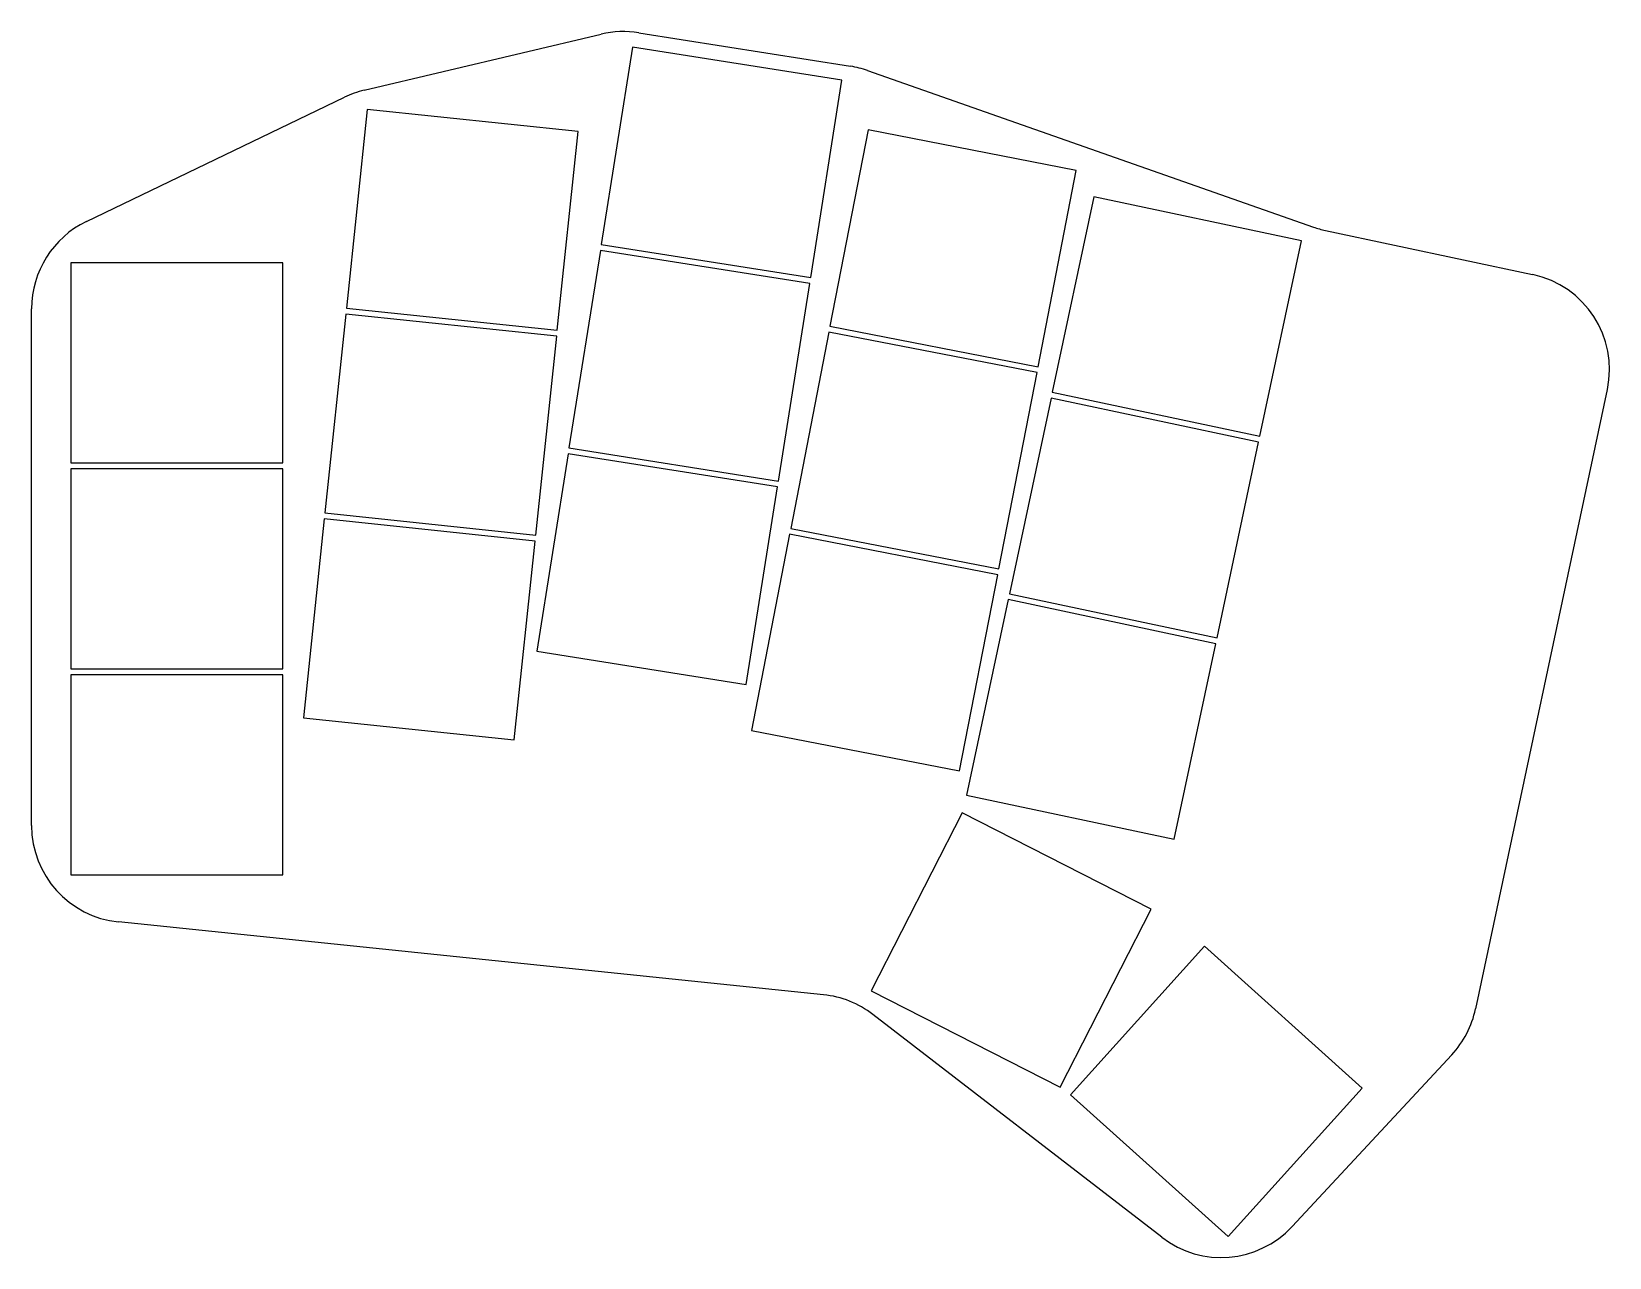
# Model space of a CAD drawing. Header units: millimetres. Extents: x 108 to 238, y -250 to -149.
import ezdxf

# ---------------------------------------------------------------- set-up
doc = ezdxf.new("R2010")
doc.units = ezdxf.units.MM

msp = doc.modelspace()

# ---------------------------------------------------------------- linework, layer by layer
for p, q in [((135.45, -153.49), (155.02, -148.86)), ((158.11, -148.74), (175.59, -151.51)), ((157.59, -149.93), (155.01, -166.22)), ((174.88, -152.66), (157.59, -149.93)), ((176.99, -151.86), (213.79, -164.79)), ((172.3, -168.96), (174.88, -152.66)), ((112.53, -164.32), (133.82, -154.07)), ((135.71, -155.07), (133.99, -171.48)), ((153.12, -156.9), (135.71, -155.07)), ((151.39, -173.31), (153.12, -156.9)), ((177.04, -156.77), (173.89, -172.97)), ((194.22, -160.11), (177.04, -156.77)), ((191.07, -176.31), (194.22, -160.11)), ((195.67, -162.28), (192.24, -178.42)), ((212.79, -165.92), (195.67, -162.28)), ((214.78, -165.06), (231.88, -168.7)), ((155.01, -166.22), (172.3, -168.96)), ((209.36, -182.06), (212.79, -165.92)), ((128.75, -167.75), (111.25, -167.75)), ((111.25, -167.75), (111.25, -184.25)), ((128.75, -184.25), (128.75, -167.75)), ((154.94, -166.72), (152.35, -183.01)), ((172.22, -169.45), (154.94, -166.72)), ((169.64, -185.75), (172.22, -169.45)), ((108, -214.19), (108, -171.53)), ((133.99, -171.48), (151.39, -173.31)), ((133.94, -171.97), (132.21, -188.38)), ((151.34, -173.8), (133.94, -171.97)), ((173.89, -172.97), (191.07, -176.31)), ((149.62, -190.21), (151.34, -173.8)), ((173.8, -173.46), (170.65, -189.66)), ((190.98, -176.8), (173.8, -173.46)), ((187.83, -193), (190.98, -176.8)), ((238.04, -178.19), (227.17, -229.33)), ((192.14, -178.91), (188.71, -195.05)), ((209.26, -182.55), (192.14, -178.91)), ((192.24, -178.42), (209.36, -182.06)), ((152.28, -183.51), (149.69, -199.8)), ((169.56, -186.24), (152.28, -183.51)), ((152.35, -183.01), (169.64, -185.75)), ((205.83, -198.69), (209.26, -182.55)), ((111.25, -184.25), (128.75, -184.25)), ((128.75, -184.75), (111.25, -184.75)), ((111.25, -184.75), (111.25, -201.25)), ((128.75, -201.25), (128.75, -184.75)), ((166.98, -202.54), (169.56, -186.24)), ((132.21, -188.38), (149.62, -190.21)), ((132.16, -188.88), (130.44, -205.29)), ((149.56, -190.71), (132.16, -188.88)), ((170.65, -189.66), (187.83, -193)), ((147.84, -207.12), (149.56, -190.71)), ((170.56, -190.15), (167.41, -206.34)), ((187.73, -193.49), (170.56, -190.15)), ((184.59, -209.68), (187.73, -193.49)), ((188.71, -195.05), (205.83, -198.69)), ((188.6, -195.54), (185.17, -211.68)), ((205.72, -199.18), (188.6, -195.54)), ((202.29, -215.32), (205.72, -199.18)), ((149.69, -199.8), (166.98, -202.54)), ((111.25, -201.25), (128.75, -201.25)), ((128.75, -201.75), (111.25, -201.75)), ((111.25, -201.75), (111.25, -218.25)), ((128.75, -218.25), (128.75, -201.75)), ((130.44, -205.29), (147.84, -207.12)), ((167.41, -206.34), (184.59, -209.68)), ((185.17, -211.68), (202.29, -215.32)), ((184.79, -213.15), (177.3, -227.85)), ((200.39, -221.09), (184.79, -213.15)), ((111.25, -218.25), (128.75, -218.25)), ((192.89, -235.79), (200.39, -221.09)), ((173.36, -228.16), (115.18, -222.14)), ((204.79, -224.15), (193.75, -236.41)), ((217.8, -235.86), (204.79, -224.15)), ((177.3, -227.85), (192.89, -235.79)), ((201.28, -248.18), (177.42, -229.78)), ((225.2, -233.12), (212.03, -247.29)), ((193.75, -236.41), (206.75, -248.12)), ((206.75, -248.12), (217.8, -235.86))]:
    msp.add_line(p, q)
for centre, start, end in [((156.86, -156.64), 81, 103.3191), ((174.34, -159.41), 70.6472, 81), ((137.29, -161.28), 103.3191, 115.7077), ((116, -171.53), 115.7077, 180), ((216.44, -157.24), 250.6472, 258), ((230.22, -176.53), 348, 78), ((116, -214.19), 180, 264.093), ((172.54, -236.12), 52.3671, 84.093), ((219.34, -227.67), 317.0961, 348), ((206.17, -241.85), 232.3671, 317.0961)]:
    msp.add_arc(centre, 8, start, end)

doc.saveas('drawing.dxf')
